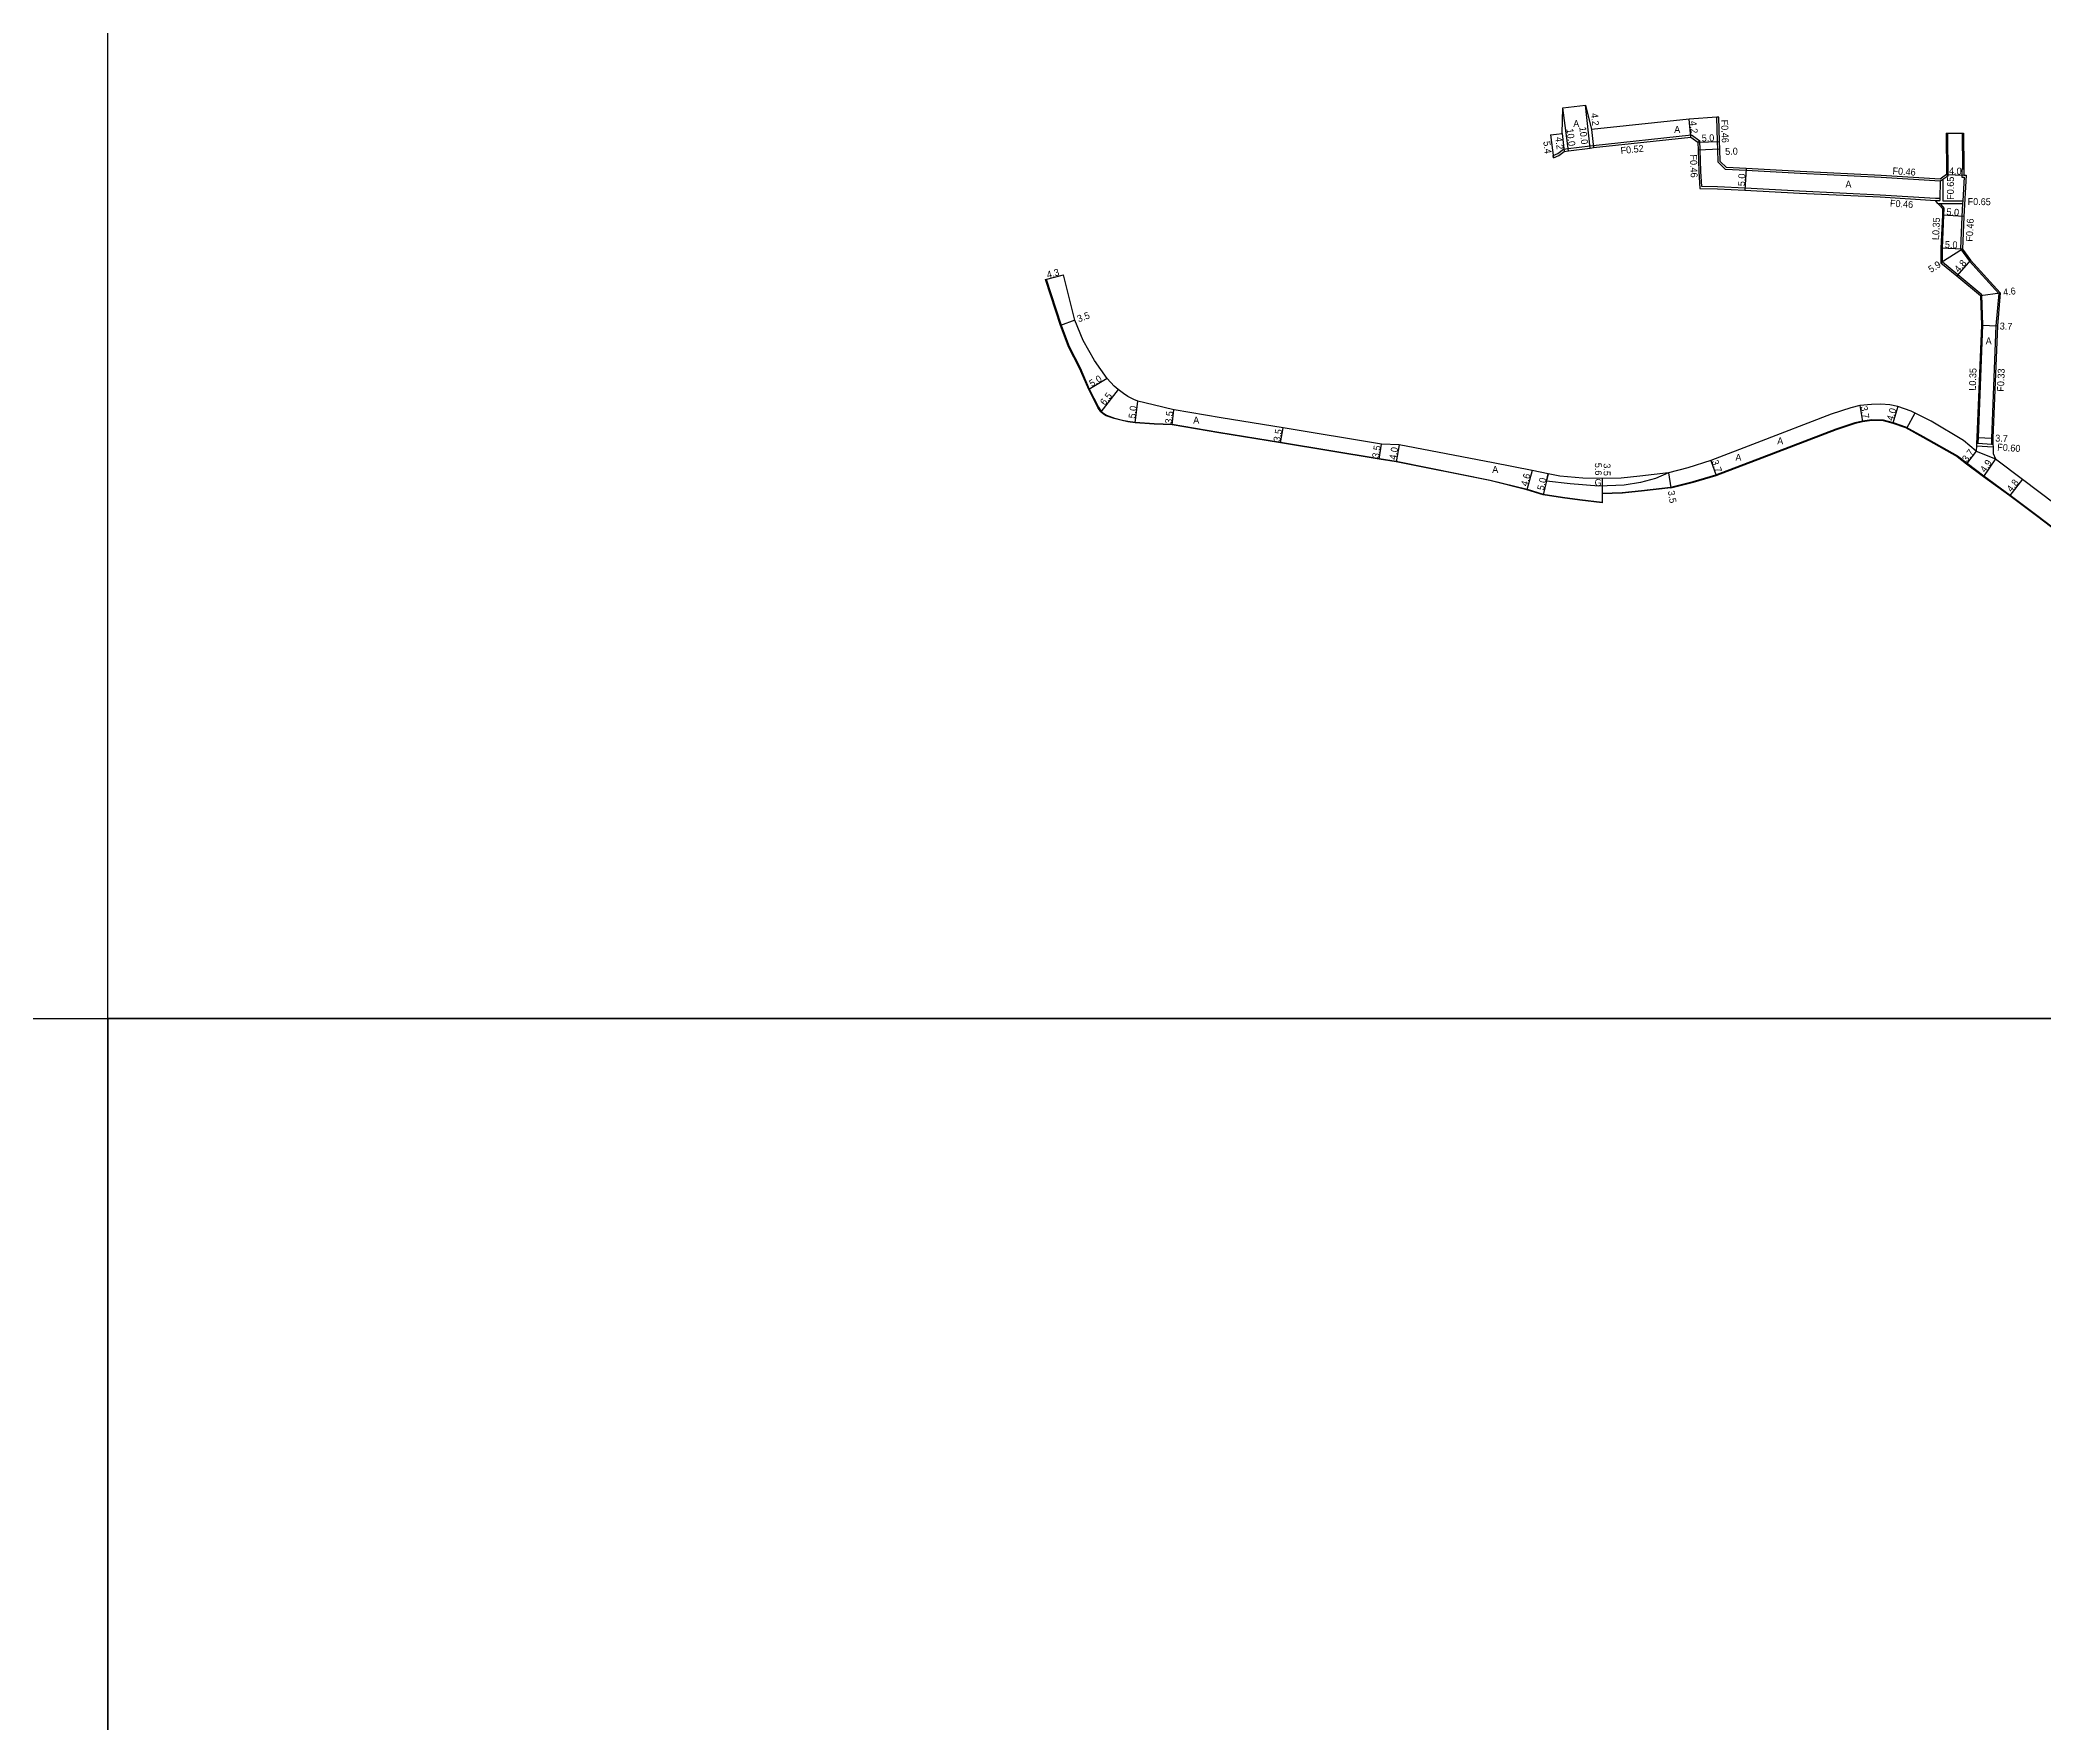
# Model space of a CAD drawing. Header units: metres. Extents: x -15200 to -12000, y -102000 to -99000.
# Drawn here: x -12815.6 to -12352.8, y -101562.7 to -101173.9 of the extents above; entities that cross this region are included whole.
import ezdxf

# ---------------------------------------------------------------- set-up
doc = ezdxf.new("R2010")
doc.units = ezdxf.units.M
doc.header["$LTSCALE"] = 2.5
for name, color, linetype in [('側溝・桝', 7, 'Continuous'), ('図郭', 7, 'Continuous'), ('幅員', 7, 'Continuous'), ('歩道・分離帯・安全施設', 7, 'Continuous'), ('舗装', 7, 'Continuous'), ('道路', 7, 'Continuous')]:
    doc.layers.add(name, color=color, linetype=linetype)
doc.styles.get("Standard").update_dxf_attribs({"font": ''})
doc.styles.get('Standard').set_extended_font_data('@MS PGothic')

msp = doc.modelspace()

# ---------------------------------------------------------------- linework, layer by layer
at = {"layer": '側溝・桝'}
for points in [[(-12374.97, -101205.38), (-12376.11, -101206.16), (-12376.63, -101206.52), (-12376.76, -101206.51), (-12390.38, -101205.66), (-12409.06, -101204.8), (-12421.58, -101204.11), (-12426.32, -101203.85), (-12427.99, -101202.19), (-12428.09, -101199.19), (-12428.15, -101197.38), (-12428.34, -101191.78)], [(-12466.03, -101201.17), (-12466.1, -101200.63), (-12465.08, -101200.17), (-12463.77, -101199.18), (-12462.69, -101199.01), (-12457.62, -101198.37), (-12456.88, -101198.28), (-12434.18, -101195.84), (-12432.24, -101197.22)], [(-12432.69, -101197.53), (-12432.24, -101197.22)], [(-12376.79, -101210.58), (-12377.82, -101210.57), (-12390.58, -101209.74), (-12409.22, -101208.87), (-12421.8, -101208.19), (-12428.18, -101207.84), (-12431.81, -101207.78), (-12432, -101204.32), (-12432.17, -101199.33), (-12432.24, -101197.22)], [(-12375.32, -101195.49), (-12375.02, -101195.49)], [(-12375.02, -101195.49), (-12374.97, -101205.38)], [(-12371.62, -101195.48), (-12371.58, -101203.73)], [(-12371.62, -101195.48), (-12371.32, -101195.48)], [(-12376.76, -101206.51), (-12376.79, -101210.58), (-12376.79, -101211.04)], [(-12376.11, -101206.16), (-12376.15, -101211.05)], [(-12375.28, -101205.03), (-12374.97, -101205.38)], [(-12371.74, -101203.73), (-12371.58, -101203.73), (-12371.28, -101203.73)], [(-12371.74, -101203.73), (-12371.74, -101205.62), (-12371.2, -101205.62), (-12371.5, -101211.09), (-12371.54, -101211.74), (-12371.71, -101214.71)], [(-12377.84, -101211.03), (-12376.79, -101211.04)], [(-12377.24, -101211.69), (-12376.77, -101211.69), (-12371.54, -101211.74)], [(-12367.97, -101267.07), (-12367.91, -101265.78), (-12366.87, -101239.81), (-12367.09, -101232.81), (-12372.67, -101228.15), (-12376.2, -101225.25), (-12376.22, -101222.03), (-12375.88, -101214.43), (-12375.8, -101212.76), (-12376.54, -101211.94), (-12376.77, -101211.69)], [(-12376.15, -101211.05), (-12371.5, -101211.09)], [(-12371.71, -101214.71), (-12371.7, -101214.73), (-12372.03, -101222.17)], [(-12372.03, -101222.17), (-12369.98, -101225.02), (-12363.22, -101232.46), (-12363.85, -101239.94), (-12364.89, -101265.88), (-12364.86, -101267.27)], [(-12372.03, -101222.17), (-12371.58, -101222.24)], [(-12368.34, -101267.7), (-12364.52, -101267.94)], [(-12368.31, -101267.05), (-12367.97, -101267.07), (-12364.86, -101267.27), (-12364.53, -101267.29)]]:
    msp.add_lwpolyline(points, dxfattribs=at)
at = {"layer": '図郭'}
for points in [[(-12800, -100800), (-12000, -100800), (-12000, -101400), (-12800, -101400)], [(-13600, -101400), (-12800, -101400), (-12800, -102000), (-13600, -102000)], [(-12800, -101400), (-12000, -101400), (-12000, -102000), (-12800, -102000)]]:
    msp.add_lwpolyline(points, close=True, dxfattribs=at)
at = {"layer": '幅員'}
for points in [[(-12457.56, -101198.89), (-12458.65, -101188.95)], [(-12462.62, -101199.52), (-12463.92, -101189.61)], [(-12434.32, -101196.38), (-12434.73, -101192.2)], [(-12466.72, -101195.81), (-12466.03, -101201.17)], [(-12464.08, -101195.5), (-12463.56, -101199.67)], [(-12457.28, -101194.62), (-12456.82, -101198.8)], [(-12432.69, -101197.53), (-12427.69, -101197.36)], [(-12427.63, -101199.18), (-12432.63, -101199.35)], [(-12421.55, -101203.65), (-12421.82, -101208.65)], [(-12375.28, -101205.03), (-12371.28, -101205.16)], [(-12371.24, -101214.74), (-12376.23, -101214.42)], [(-12371.58, -101222.24), (-12376.57, -101222.02)], [(-12371.58, -101222.24), (-12376.55, -101225.42)], [(-12369.72, -101224.81), (-12372.89, -101228.42)], [(-12583.4, -101229.23), (-12579.23, -101228.15)], [(-12367.44, -101232.98), (-12362.88, -101232.34)], [(-12576.62, -101238.64), (-12579.9, -101239.86)], [(-12367.22, -101239.81), (-12363.52, -101239.96)], [(-12569.14, -101252.1), (-12573.42, -101254.68)], [(-12566.61, -101254.71), (-12570.63, -101259.82)], [(-12562.66, -101262.35), (-12562.04, -101257.39)], [(-12395.28, -101258.4), (-12394.66, -101262.05)], [(-12386.5, -101258.62), (-12387.66, -101262.45)], [(-12554.17, -101262.82), (-12553.73, -101259.35)], [(-12529.14, -101266.99), (-12528.51, -101263.55)], [(-12506.34, -101270.75), (-12505.76, -101267.3)], [(-12501.73, -101267.46), (-12502.39, -101271.4)], [(-12368.26, -101265.77), (-12364.56, -101265.88)], [(-12429.74, -101271.06), (-12428.5, -101274.55)], [(-12368.39, -101268.88), (-12370.62, -101271.82)], [(-12363.95, -101270.71), (-12366.74, -101274.74)], [(-12471, -101273.39), (-12472.18, -101277.83)], [(-12467.28, -101274.13), (-12468.43, -101278.99)], [(-12454.81, -101275.27), (-12454.8, -101278.77)], [(-12454.81, -101275.27), (-12454.79, -101280.87)], [(-12439.51, -101273.93), (-12438.96, -101277.38)], [(-12357.72, -101275.4), (-12360.67, -101279.18)]]:
    msp.add_lwpolyline(points, dxfattribs=at)
at = {"layer": '歩道・分離帯・安全施設'}
for points in [[(-12583.25, -101229.18), (-12579.76, -101239.81), (-12577.93, -101244.76), (-12575.39, -101249.68), (-12573.29, -101254.62), (-12571.19, -101258.78), (-12570.51, -101259.72), (-12569.93, -101260.25), (-12569.32, -101260.58), (-12567.47, -101261.26), (-12565.96, -101261.65), (-12564.38, -101262), (-12562.65, -101262.2), (-12558.28, -101262.54), (-12554.15, -101262.67), (-12543.35, -101264.5), (-12529.12, -101266.85), (-12506.32, -101270.6), (-12502.37, -101271.26), (-12480.7, -101275.58), (-12472.14, -101277.69), (-12468.4, -101278.85), (-12463.99, -101279.54), (-12459.94, -101280.05), (-12454.79, -101280.72)], [(-12454.8, -101278.62), (-12450.16, -101278.47), (-12445.76, -101278.02), (-12439, -101277.24), (-12433.78, -101275.96), (-12428.54, -101274.4), (-12417.84, -101270.34), (-12400.72, -101263.74), (-12396.37, -101262.32), (-12394.69, -101261.9), (-12392.55, -101261.57), (-12389.88, -101261.69), (-12387.61, -101262.31), (-12384.72, -101263.33), (-12380.67, -101265.55), (-12372.71, -101270.03), (-12370.53, -101271.7), (-12366.65, -101274.62), (-12360.59, -101279.06), (-12354.07, -101283.91), (-12346.95, -101289.39)]]:
    msp.add_lwpolyline(points, dxfattribs=at)
at = {"layer": '舗装'}
for points in [[(-12384.47, -101263.64), (-12382.53, -101260.09)], [(-12368.39, -101268.88), (-12363.95, -101270.71)], [(-12439.51, -101273.93), (-12442.51, -101275.22), (-12445.96, -101276.15), (-12449.72, -101276.74), (-12455.58, -101277), (-12462.2, -101276.48), (-12467.69, -101275.86), (-12467.28, -101274.13)]]:
    msp.add_lwpolyline(points, dxfattribs=at)
at = {"layer": '道路'}
for points in [[(-12464.08, -101195.5), (-12463.92, -101189.61), (-12458.65, -101188.95), (-12457.28, -101194.62)], [(-12375.28, -101205.03), (-12376.1, -101205.6), (-12376.76, -101206.05), (-12390.36, -101205.2), (-12409.04, -101204.34), (-12421.55, -101203.65), (-12426.12, -101203.4), (-12427.53, -101201.99), (-12427.63, -101199.18), (-12427.69, -101197.36), (-12427.88, -101191.75), (-12428.34, -101191.78), (-12434.73, -101192.2), (-12457.28, -101194.62)], [(-12466.72, -101195.81), (-12465.34, -101195.65), (-12464.08, -101195.5)], [(-12466.72, -101195.81), (-12466.03, -101201.17)], [(-12463.56, -101199.67), (-12462.62, -101199.52), (-12457.56, -101198.89), (-12456.82, -101198.8), (-12434.32, -101196.38), (-12432.69, -101197.53)], [(-12432.69, -101197.53), (-12432.63, -101199.35), (-12432.46, -101204.34), (-12432.25, -101208.23), (-12428.2, -101208.3), (-12421.82, -101208.65), (-12409.24, -101209.33), (-12390.6, -101210.2), (-12377.84, -101211.03)], [(-12375.32, -101195.49), (-12375.02, -101195.49), (-12371.62, -101195.48), (-12371.32, -101195.48)], [(-12375.32, -101195.49), (-12375.28, -101205.03)], [(-12371.32, -101195.48), (-12371.28, -101203.73), (-12371.28, -101205.16), (-12370.71, -101205.16), (-12371.24, -101214.74), (-12371.58, -101222.24), (-12369.72, -101224.81), (-12362.88, -101232.34), (-12363.52, -101239.96), (-12364.56, -101265.88), (-12364.53, -101267.29), (-12364.52, -101267.94), (-12364.49, -101269.44), (-12363.95, -101270.71)], [(-12466.03, -101201.17), (-12464.81, -101200.62), (-12463.56, -101199.67)], [(-12376.16, -101212.89), (-12376.8, -101212.18), (-12377.24, -101211.69), (-12377.84, -101211.03)], [(-12376.16, -101212.89), (-12376.23, -101214.42), (-12376.57, -101222.02), (-12376.55, -101225.42), (-12372.89, -101228.42), (-12367.44, -101232.98), (-12367.22, -101239.81), (-12368.26, -101265.77), (-12368.31, -101267.05), (-12368.34, -101267.7), (-12368.39, -101268.88)], [(-12438.96, -101277.38), (-12445.75, -101278.17), (-12450.15, -101278.62), (-12454.8, -101278.77), (-12454.79, -101280.87), (-12459.96, -101280.2), (-12464.01, -101279.69), (-12468.43, -101278.99), (-12472.18, -101277.83), (-12480.73, -101275.73), (-12502.39, -101271.4), (-12506.34, -101270.75), (-12529.14, -101266.99), (-12543.38, -101264.65), (-12554.17, -101262.82), (-12558.29, -101262.69), (-12562.66, -101262.35), (-12564.4, -101262.15), (-12566, -101261.79), (-12567.52, -101261.4), (-12569.39, -101260.72), (-12570.01, -101260.37), (-12570.63, -101259.82), (-12571.31, -101258.86), (-12573.42, -101254.68), (-12575.52, -101249.74), (-12578.07, -101244.82), (-12579.9, -101239.86), (-12583.4, -101229.23)], [(-12583.4, -101229.23), (-12579.23, -101228.15)], [(-12471, -101273.39), (-12479.96, -101271.6), (-12501.73, -101267.46), (-12505.76, -101267.3), (-12528.51, -101263.55), (-12542.8, -101261.2), (-12553.66, -101259.36), (-12553.73, -101259.35), (-12558.56, -101258.23), (-12562.04, -101257.39), (-12562.99, -101257.02), (-12564.36, -101256.31), (-12565.41, -101255.58), (-12566.61, -101254.71), (-12567.51, -101253.88), (-12569.14, -101252.1), (-12572.11, -101247.97), (-12574.72, -101243.39), (-12576.62, -101238.64), (-12579.23, -101228.15)], [(-12368.39, -101268.88), (-12371.34, -101266.48), (-12378.79, -101261.96), (-12383.43, -101259.65), (-12386.5, -101258.62), (-12388.34, -101258.22), (-12390.46, -101258.08), (-12392.63, -101258.11), (-12395.28, -101258.4), (-12397.35, -101258.91), (-12401.91, -101260.39), (-12419.11, -101267.03), (-12429.74, -101271.06), (-12435.02, -101272.78), (-12439.51, -101273.93), (-12446.12, -101274.69), (-12450.39, -101275.12), (-12454.81, -101275.27), (-12459.28, -101275.15), (-12464.61, -101274.66), (-12467.28, -101274.13), (-12471, -101273.39)], [(-12438.96, -101277.38), (-12433.74, -101276.1), (-12428.5, -101274.55), (-12417.79, -101270.48), (-12400.67, -101263.88), (-12396.32, -101262.47), (-12394.66, -101262.05), (-12392.54, -101261.72), (-12389.91, -101261.84), (-12387.66, -101262.45), (-12384.78, -101263.47), (-12380.75, -101265.68), (-12372.79, -101270.16), (-12370.62, -101271.82), (-12366.74, -101274.74), (-12360.67, -101279.18), (-12354.16, -101284.03), (-12347.04, -101289.51)], [(-12363.95, -101270.71), (-12357.72, -101275.4), (-12350.18, -101281.05), (-12344.17, -101285.41), (-12333.91, -101291.39)]]:
    msp.add_lwpolyline(points, dxfattribs=at)

# ---------------------------------------------------------------- texts
at = {"layer": '側溝・桝'}
for s, rotation, p in [('F0.46', 271.9491, (-12427.34, -101192.36)), ('F0.52', 6.3663, (-12450.47, -101200.31)), ('F0.46', 271.9464, (-12434.53, -101200.4)), ('F0.46', 356.4265, (-12387.78, -101204.94)), ('F0.65', 89.5687, (-12373.57, -101210.86)), ('F0.46', 356.4265, (-12388.37, -101212.42)), ('F0.65', 359.5086, (-12370.4, -101212.05)), ('L0.35', 87.4128, (-12377, -101220.18)), ('F0.46', 87.4128, (-12369.2, -101220.55)), ('L0.35', 87.7739, (-12368.52, -101254.98)), ('F0.33', 87.7739, (-12362.01, -101255.2)), ('F0.60', 356.3062, (-12363.59, -101268.76))]:
    msp.add_text(s, height=1.6, rotation=rotation, dxfattribs=at).set_placement(p)
at = {"layer": '幅員'}
for s, rotation, p in [('10.0', 276.2459, (-12460.09, -101194.06)), ('4.2', 276.3661, (-12457.4, -101190.91)), ('4.2', 275.585, (-12434.58, -101192.69)), ('5.4', 277.3121, (-12468.42, -101197.39)), ('4.2', 277.1234, (-12465.65, -101196.42)), ('10.0', 277.4869, (-12463.08, -101194.49)), ('5.0', 1.9543, (-12431.79, -101197.4)), ('5.0', 1.9535, (-12426.37, -101200.5)), ('4.0', 358.1641, (-12374.71, -101204.95)), ('5.0', 86.8775, (-12421.87, -101207.74)), ('5.0', 356.2531, (-12375.32, -101214.38)), ('5.0', 357.5325, (-12375.67, -101221.96)), ('5.9', 32.6156, (-12378.85, -101227.77)), ('4.8', 48.6948, (-12372.44, -101227.75)), ('4.3', 14.5559, (-12582.89, -101228.99)), ('4.6', 7.9629, (-12362.08, -101233.04)), ('3.5', 20.2923, (-12575.73, -101239.17)), ('3.7', 357.5724, (-12363, -101240.79)), ('5.0', 31.1168, (-12572.7, -101254.13)), ('6.5', 51.8575, (-12569.69, -101258.46)), ('5.0', 82.8854, (-12562.65, -101261.44)), ('3.7', 279.6852, (-12395.14, -101258.63)), ('3.5', 82.8856, (-12554.25, -101262.66)), ('4.0', 73.2159, (-12387.64, -101262.04)), ('3.5', 79.5445, (-12529.22, -101266.83)), ('3.5', 80.363, (-12506.42, -101270.59)), ('4.0', 80.3621, (-12502.43, -101270.99)), ('3.7', 358.2398, (-12364.04, -101266.7)), ('5.6', 270.1701, (-12456.49, -101271.61)), ('3.5', 270.1701, (-12454.49, -101271.73)), ('3.7', 289.5732, (-12429.56, -101271.26)), ('3.7', 52.8321, (-12370.55, -101271.56)), ('4.9', 55.3093, (-12366.34, -101273.99)), ('4.6', 75.1341, (-12472.1, -101277.13)), ('5.0', 76.6323, (-12468.32, -101278.09)), ('4.8', 51.9427, (-12360.26, -101278.49)), ('3.5', 279.1164, (-12439.65, -101278.15))]:
    msp.add_text(s, height=1.6, rotation=rotation, dxfattribs=at).set_placement(p)
at = {"layer": '舗装'}
for s, p in [('A', (-12461.49, -101194.05)), ('A', (-12438.17, -101195.39)), ('A', (-12398.62, -101208.05)), ('A', (-12366.23, -101244.25)), ('A', (-12549.28, -101262.54)), ('A', (-12414.38, -101267.35)), ('A', (-12480.21, -101273.94)), ('A', (-12424.04, -101271.15)), ('G', (-12456.55, -101276.96))]:
    msp.add_text(s, height=1.6, dxfattribs=at).set_placement(p)

doc.saveas('drawing.dxf')
